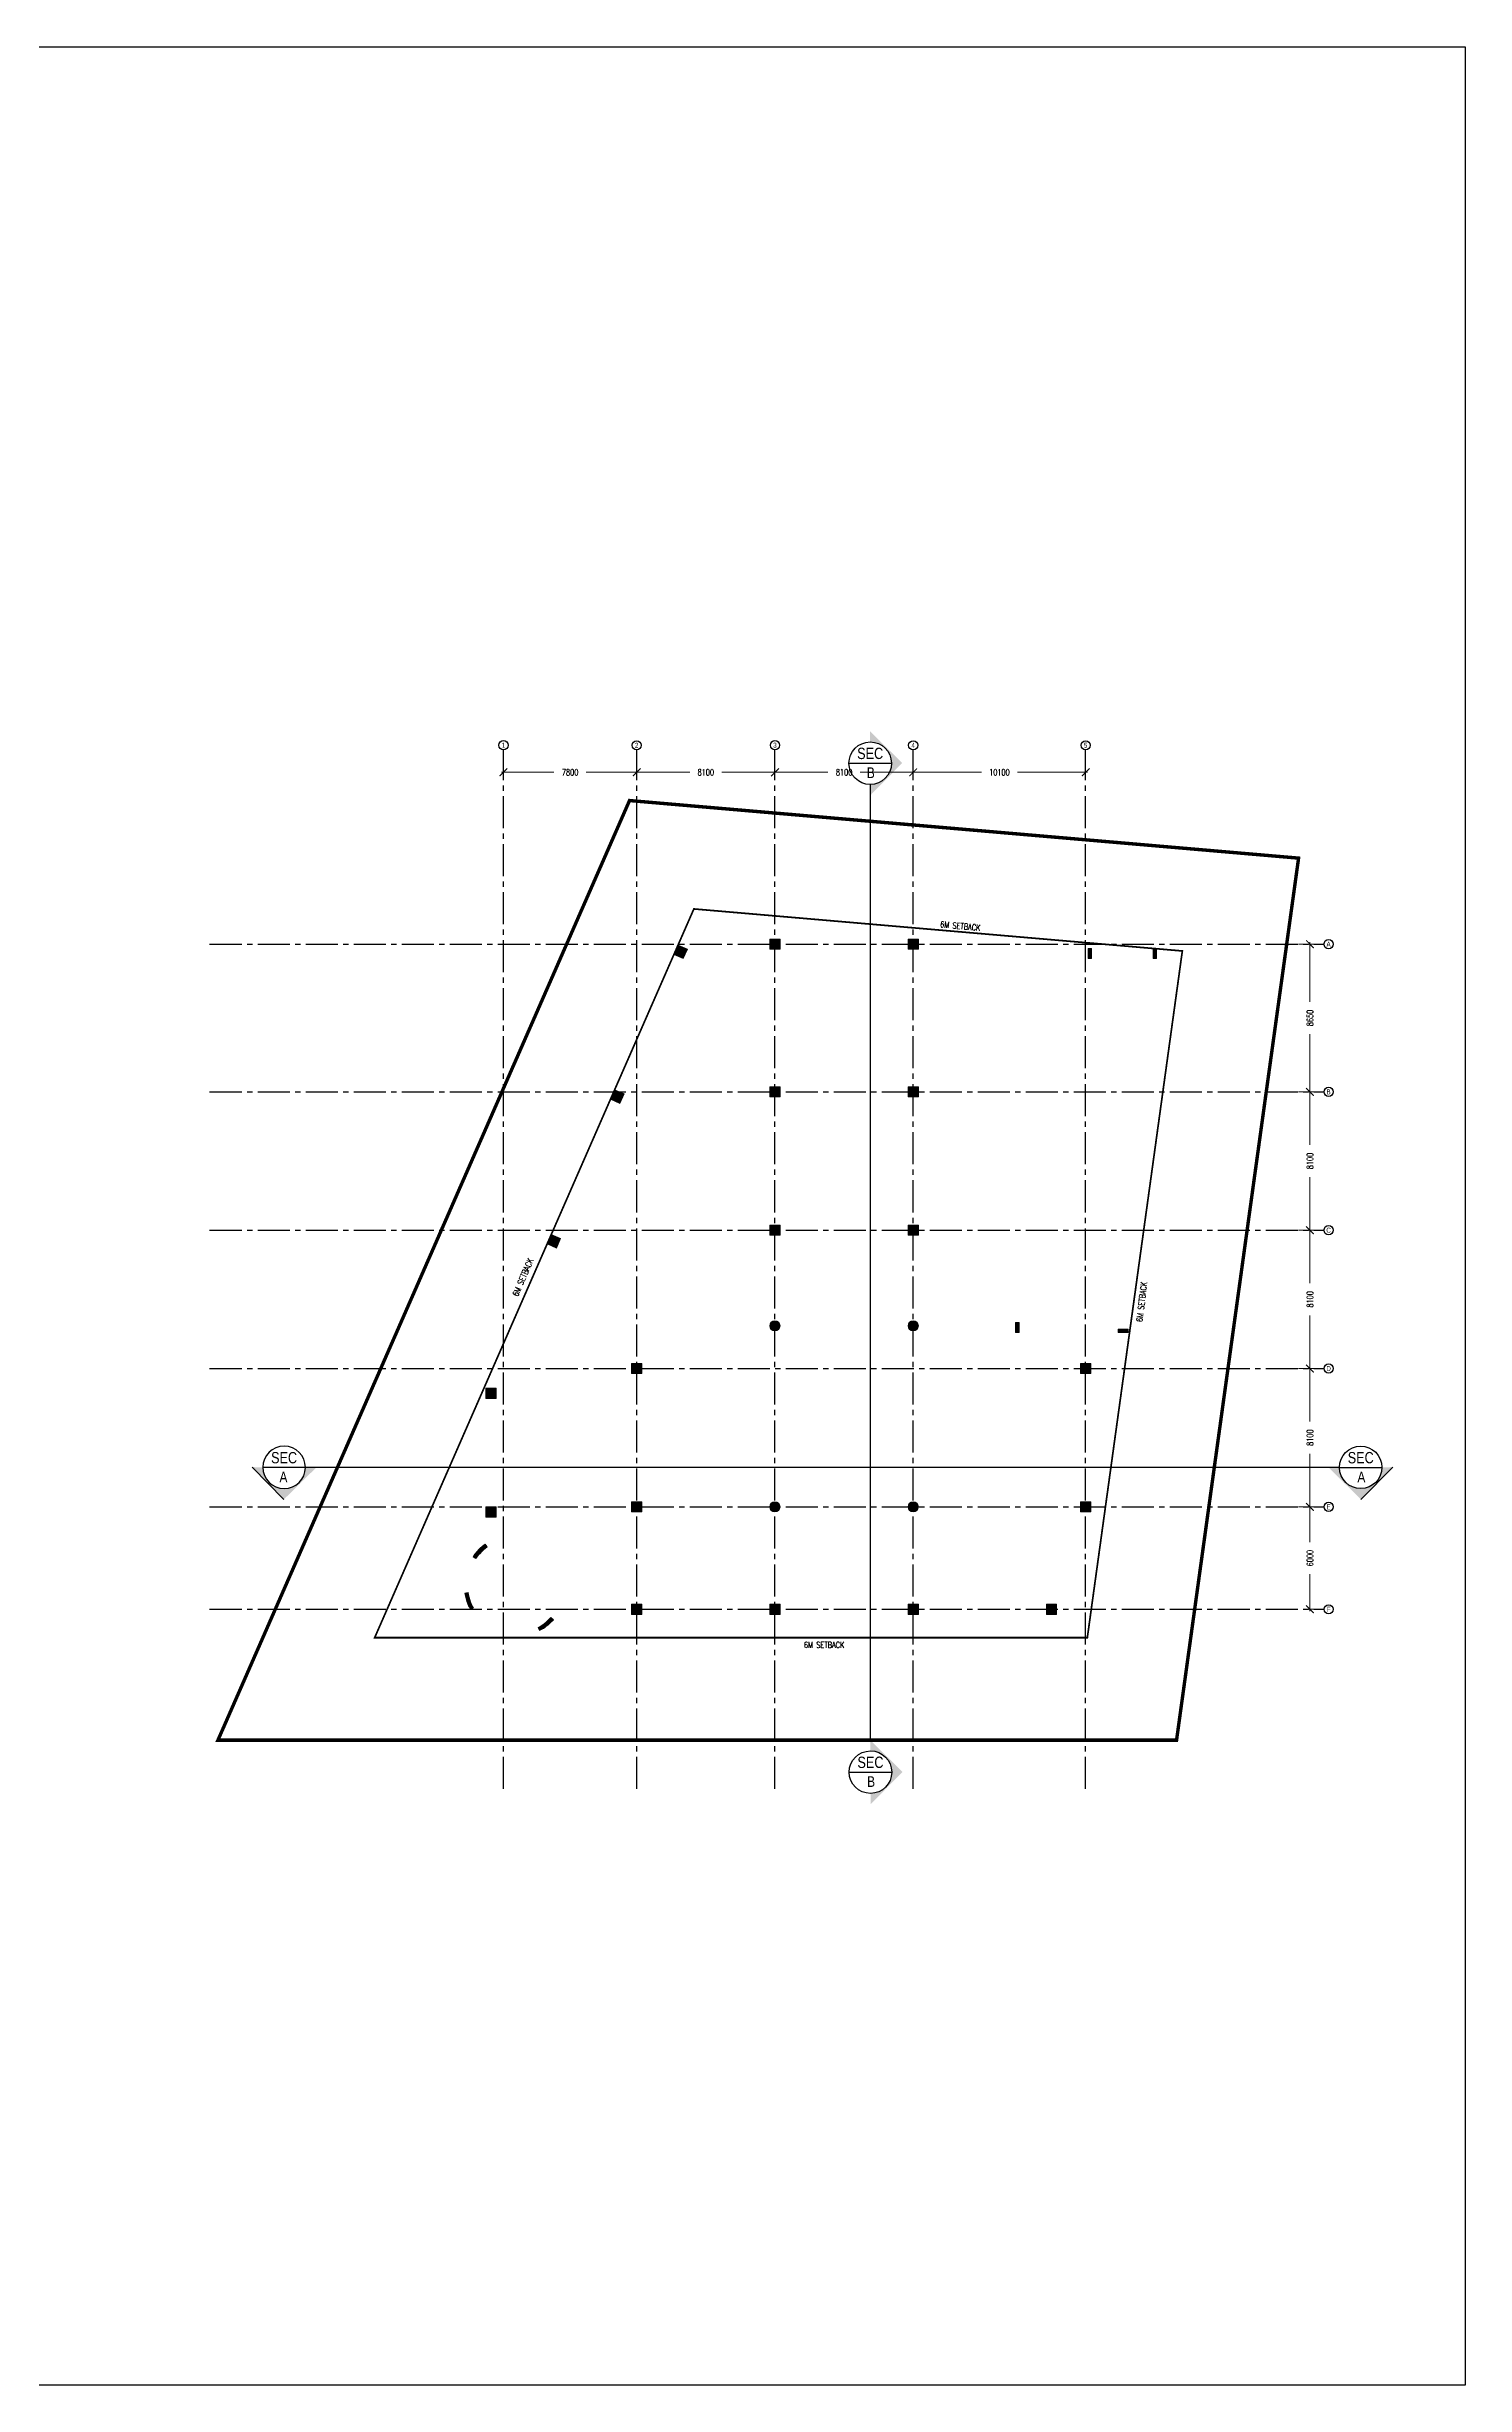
# Model space of a CAD drawing. Extents: x -3644356 to -3532817, y -18707075 to -18638610.
# Drawn here: x -3574365 to -3532817, y -18707075 to -18638610 of the extents above; entities that cross this region are included whole.
import ezdxf
from ezdxf.enums import TextEntityAlignment as Align

# ---------------------------------------------------------------- set-up
doc = ezdxf.new("R2010")
doc.units = 0
doc.header["$LTSCALE"] = 0.5
doc.header["$PDMODE"] = 3
for name, pattern in [('CENTER', [50.79999999999998, 31.75, -6.349999999999998, 6.349999999999998, -6.349999999999998]), ('CENTER2', [1.125, 0.75, -0.125, 0.125, -0.125]), ('DASHED', [19.049999999999997, 12.7, -6.349999999999998])]:
    doc.linetypes.add(name, pattern=pattern)
for name, color, linetype, lineweight in [('A- LIGHT LINE', 8, 'Continuous', 9), ('A-BOUNDARY LINES', 4, 'Continuous', 25), ('A-COL HATCH', 252, 'Continuous', 9), ('A-DETL-GENF', 92, 'Continuous', 9), ('S-COL HATCH', 251, 'Continuous', 9), ('S-COLS', 7, 'Continuous', 9)]:
    doc.layers.add(name, color=color, linetype=linetype, lineweight=lineweight)
for name, color, linetype in [('A-BEAM AND SLAB', 7, 'Continuous'), ('A-BRICK HATCH', 252, 'Continuous'), ('A-DIMS', 1, 'Continuous'), ('A-GRIDTXT', 1, 'Continuous'), ('A-PODIUM LYT ARCH', 85, 'Continuous'), ('A-REFR-SECT', 3, 'Continuous'), ('A-SETBACK', 2, 'DASHED'), ('A-SITE BOUNDARY', 7, 'CENTER'), ('A-TXTROOM', 3, 'Continuous'), ('S-GRID', 252, 'CENTER2')]:
    doc.layers.add(name, color=color, linetype=linetype)
doc.styles.add('ARIAL', font='arial.ttf', dxfattribs={"width": 0.8})
doc.styles.add('ARIAL-GRID', font='arial.ttf', dxfattribs={"width": 0.7, "height": 15})
doc.styles.add('ROMANS', font='romans.shx', dxfattribs={"width": 0.75})
doc.dimstyles.new('DIMB-200', dxfattribs={"dimscale": 150, "dimtxt": 2.5, "dimasz": 3, "dimexe": 1.5, "dimexo": 0, "dimgap": 3, "dimtad": 0, "dimtoh": 1, "dimdec": 0, "dimzin": 0, "dimdsep": 46, "dimtxsty": 'ROMANS', "dimblk": 'ARCHTICK', "dimcen": 3, "dimdle": 0.75, "dimclrd": 8, "dimclre": 8, "dimclrt": 4, "dimazin": 0, "dimtfac": 1, "dimtdec": 0, "dimtix": 1, "dimtofl": 0, "dimtmove": 2, "dimatfit": 3, "dimldrblk": 'DOT', "dimfxl": 0, "dimtolj": 1, "dimtzin": 0, "dimarcsym": 0})

# ---------------------------------------------------------------- blocks, each defined once
blk = doc.blocks.new('Family - ___-240295-0_ ground floor')
at = {"layer": 'A-SETBACK', "lineweight": -2, "ltscale": 250, "const_width": 100}
blk.add_lwpolyline([(76479.83439626312, 233662.6982867941), (47865.55767177325, 236124.157571312), (29165.90349804331, 193452.3024638332), (70914.59060184611, 193452.3024638332)], close=True, dxfattribs=at)
at = {"layer": 'A-SITE BOUNDARY', "ltscale": 200, "const_width": 200}
blk.add_lwpolyline([(83289.44024756085, 239099.080375459), (44095.86574142799, 242470.5927428864), (19985.75853242818, 187452.3024638332), (76141.3656168161, 187452.3024638332)], close=True, dxfattribs=at)
at = {"layer": 'A-TXTROOM', "char_height": 355.976220740406, "attachment_point": 3, "style": 'ROMANS'}
for insert, rotation in [((64668.46888563689, 235190.0951033719, 9.362330024718122e-07), 354.7224253840558), ((38155.57649545837, 215716.9526285976, 1.404349503707718e-06), 66.81164279724045), ((74062.22664089175, 214308.9131687619, 2.106524255561577e-06), 83.30108520268826)]:
    blk.add_mtext('6M SETBACK', dxfattribs=dict(at, insert=insert, rotation=rotation))
at = {"layer": 'A-TXTROOM', "insert": (56680.73440331547, 193209.4089342654, 2.106524255561577e-06), "char_height": 355.976220740406, "attachment_point": 3, "style": 'ROMANS'}
blk.add_mtext('6M SETBACK', dxfattribs=at)
blk = doc.blocks.new('GRNO')
at = {"layer": 'A-GRIDTXT', "color": 8}
blk.add_circle((0, 0), 450, dxfattribs=at)
at = {"layer": 'A-GRIDTXT', "style": 'ARIAL-GRID', "width": 0.7}
blk.add_attdef('01', text='', height=350, dxfattribs=at).set_placement((0, 0), align=Align.MIDDLE_CENTER)
blk = doc.blocks.new('_ArchTick')
at = {"color": 0, "linetype": 'ByBlock', "const_width": 0.15}
blk.add_lwpolyline([(-0.5, -0.5), (0.5, 0.5)], dxfattribs=at)
blk = doc.blocks.new('*D6')
at = {"layer": 'A-BOUNDARY LINES', "color": 8, "lineweight": -2, "transparency": 16777216}
for p, q in [((-3731116.030292873, -18616910.20355891), (-3731116.030292873, -18618445.0075987)), ((-3721016.022534142, -18616910.20355891), (-3721016.022534142, -18618445.0075987)), ((-3731228.530292873, -18618220.0075987), (-3727125.401413508, -18618220.0075987)), ((-3720903.522534142, -18618220.0075987), (-3725006.651413508, -18618220.0075987))]:
    blk.add_line(p, q, dxfattribs=at)
at = {"layer": 'Defpoints', "color": 0, "transparency": 16777216}
for p in [(-3731116.030292873, -18616910.20355891), (-3721016.022534142, -18616910.20355891), (-3731116.030292873, -18618220.0075987)]:
    blk.add_point(p, dxfattribs=at)
at = {"layer": 'A-BOUNDARY LINES', "color": 8, "lineweight": -2, "transparency": 16777216, "xscale": 450, "yscale": 450, "zscale": 450, "rotation": 180}
blk.add_blockref('_ArchTick', (-3731116.030292873, -18618220.0075987), dxfattribs=at)
at = {"layer": 'A-BOUNDARY LINES', "color": 8, "lineweight": -2, "transparency": 16777216, "xscale": 450, "yscale": 450, "zscale": 450}
blk.add_blockref('_ArchTick', (-3721016.022534142, -18618220.0075987), dxfattribs=at)
at = {"layer": 'A-BOUNDARY LINES', "color": 4, "transparency": 16777216, "insert": (-3726066.026413508, -18618220.0075987), "char_height": 375, "attachment_point": 5, "style": 'ROMANS'}
blk.add_mtext('\\A1;10100', dxfattribs=at)
blk = doc.blocks.new('_Dot')
at = {"color": 0, "linetype": 'ByBlock', "lineweight": -2}
blk.add_line((-0.5, 0), (-1, 0), dxfattribs=at)
at = {"color": 0, "linetype": 'ByBlock', "const_width": 0.5}
blk.add_lwpolyline([(-0.25, 0, 1), (0.25, 0, 1)], format="xyb", close=True, dxfattribs=at)
blk = doc.blocks.new('*D7')
at = {"layer": 'A-BOUNDARY LINES', "color": 8, "lineweight": -2, "transparency": 16777216}
for p, q in [((-3739216.040292872, -18616910.20355891), (-3739216.040292872, -18618445.0075987)), ((-3731116.040292873, -18616910.20355891), (-3731116.040292873, -18618445.0075987)), ((-3739328.540292872, -18618220.0075987), (-3736111.576007158, -18618220.0075987)), ((-3731003.540292873, -18618220.0075987), (-3734220.504578587, -18618220.0075987))]:
    blk.add_line(p, q, dxfattribs=at)
at = {"layer": 'Defpoints', "color": 0, "transparency": 16777216}
for p in [(-3739216.040292872, -18616910.20355891), (-3731116.040292873, -18616910.20355891), (-3739216.040292872, -18618220.0075987)]:
    blk.add_point(p, dxfattribs=at)
at = {"layer": 'A-BOUNDARY LINES', "color": 8, "lineweight": -2, "transparency": 16777216, "xscale": 450, "yscale": 450, "zscale": 450, "rotation": 180}
blk.add_blockref('_ArchTick', (-3739216.040292872, -18618220.0075987), dxfattribs=at)
at = {"layer": 'A-BOUNDARY LINES', "color": 8, "lineweight": -2, "transparency": 16777216, "xscale": 450, "yscale": 450, "zscale": 450}
blk.add_blockref('_ArchTick', (-3731116.040292873, -18618220.0075987), dxfattribs=at)
at = {"layer": 'A-BOUNDARY LINES', "color": 4, "transparency": 16777216, "insert": (-3735166.040292873, -18618220.0075987), "char_height": 375, "attachment_point": 5, "style": 'ROMANS'}
blk.add_mtext('\\A1;8100', dxfattribs=at)
blk = doc.blocks.new('*D8')
at = {"layer": 'A-BOUNDARY LINES', "color": 8, "lineweight": -2, "transparency": 16777216}
for p, q in [((-3739216.040292872, -18616910.20355891), (-3739216.040292872, -18618445.0075987)), ((-3747428.540292873, -18618220.0075987), (-3744211.576007158, -18618220.0075987)), ((-3747316.040292873, -18617640.1055788), (-3747316.040292873, -18618445.0075987)), ((-3739103.540292872, -18618220.0075987), (-3742320.504578587, -18618220.0075987))]:
    blk.add_line(p, q, dxfattribs=at)
at = {"layer": 'Defpoints', "color": 0, "transparency": 16777216}
for p in [(-3739216.040292872, -18616910.20355891), (-3747316.040292873, -18617640.1055788), (-3747316.040292873, -18618220.0075987)]:
    blk.add_point(p, dxfattribs=at)
at = {"layer": 'A-BOUNDARY LINES', "color": 8, "lineweight": -2, "transparency": 16777216, "xscale": 450, "yscale": 450, "zscale": 450, "rotation": 180}
blk.add_blockref('_ArchTick', (-3747316.040292873, -18618220.0075987), dxfattribs=at)
at = {"layer": 'A-BOUNDARY LINES', "color": 8, "lineweight": -2, "transparency": 16777216, "xscale": 450, "yscale": 450, "zscale": 450}
blk.add_blockref('_ArchTick', (-3739216.040292872, -18618220.0075987), dxfattribs=at)
at = {"layer": 'A-BOUNDARY LINES', "color": 4, "transparency": 16777216, "insert": (-3743266.040292873, -18618220.0075987), "char_height": 375, "attachment_point": 5, "style": 'ROMANS'}
blk.add_mtext('\\A1;8100', dxfattribs=at)
blk = doc.blocks.new('*D9')
at = {"layer": 'A-BOUNDARY LINES', "color": 8, "lineweight": -2, "transparency": 16777216}
for p, q in [((-3755228.759356782, -18618220.0075987), (-3752161.685539114, -18618220.0075987)), ((-3755116.259356782, -18617635.19362358), (-3755116.259356782, -18618445.0075987)), ((-3747203.540292873, -18618220.0075987), (-3750270.614110542, -18618220.0075987)), ((-3747316.040292873, -18617227.90078911), (-3747316.040292873, -18618445.0075987))]:
    blk.add_line(p, q, dxfattribs=at)
at = {"layer": 'Defpoints', "color": 0, "transparency": 16777216}
for p in [(-3755116.259356782, -18617635.19362358), (-3755116.259356782, -18618220.0075987), (-3747316.040292873, -18617227.90078911)]:
    blk.add_point(p, dxfattribs=at)
at = {"layer": 'A-BOUNDARY LINES', "color": 8, "lineweight": -2, "transparency": 16777216, "xscale": 450, "yscale": 450, "zscale": 450, "rotation": 180}
blk.add_blockref('_ArchTick', (-3755116.259356782, -18618220.0075987), dxfattribs=at)
at = {"layer": 'A-BOUNDARY LINES', "color": 8, "lineweight": -2, "transparency": 16777216, "xscale": 450, "yscale": 450, "zscale": 450}
blk.add_blockref('_ArchTick', (-3747316.040292873, -18618220.0075987), dxfattribs=at)
at = {"layer": 'A-BOUNDARY LINES', "color": 4, "transparency": 16777216, "insert": (-3751216.149824828, -18618220.0075987), "char_height": 375, "attachment_point": 5, "style": 'ROMANS'}
blk.add_mtext('\\A1;7800', dxfattribs=at)
blk = doc.blocks.new('*D10')
at = {"layer": 'A-BOUNDARY LINES', "color": 8, "lineweight": -2, "transparency": 16777216}
for p, q in [((-3708554.204541663, -18628284.03695549), (-3707649.663413975, -18628284.03695549)), ((-3707874.663413975, -18628171.53695549), (-3707874.663413975, -18631663.5012412)), ((-3707874.663413975, -18637046.53695549), (-3707874.663413975, -18633554.57266977)), ((-3707051.525969591, -18636934.03695549), (-3708099.663413975, -18636934.03695549))]:
    blk.add_line(p, q, dxfattribs=at)
at = {"layer": 'Defpoints', "color": 0, "transparency": 16777216}
for p in [(-3708554.204541663, -18628284.03695549), (-3707874.663413975, -18636934.03695549), (-3707051.525969591, -18636934.03695549)]:
    blk.add_point(p, dxfattribs=at)
at = {"layer": 'A-BOUNDARY LINES', "color": 8, "lineweight": -2, "transparency": 16777216, "xscale": 450, "yscale": 450, "zscale": 450}
for p, rotation in [((-3707874.663413975, -18628284.03695549), 90), ((-3707874.663413975, -18636934.03695549), 270)]:
    blk.add_blockref('_ArchTick', p, dxfattribs=dict(at, rotation=rotation))
at = {"layer": 'A-BOUNDARY LINES', "color": 4, "transparency": 16777216, "insert": (-3707874.663413972, -18632609.03695549), "char_height": 375, "attachment_point": 5, "rotation": 90, "style": 'ROMANS'}
blk.add_mtext('\\A1;8650', dxfattribs=at)
blk = doc.blocks.new('*D11')
at = {"layer": 'A-BOUNDARY LINES', "color": 8, "lineweight": -2, "transparency": 16777216}
for p, q in [((-3708554.204541663, -18636934.03695549), (-3707649.663413976, -18636934.03695549)), ((-3707874.663413976, -18636821.53695549), (-3707874.663413976, -18640038.5012412)), ((-3707874.663413976, -18645146.53695549), (-3707874.663413976, -18641929.57266977)), ((-3707051.525969591, -18645034.03695549), (-3708099.663413976, -18645034.03695549))]:
    blk.add_line(p, q, dxfattribs=at)
at = {"layer": 'Defpoints', "color": 0, "transparency": 16777216}
for p in [(-3708554.204541663, -18636934.03695549), (-3707874.663413976, -18645034.03695549), (-3707051.525969591, -18645034.03695549)]:
    blk.add_point(p, dxfattribs=at)
at = {"layer": 'A-BOUNDARY LINES', "color": 8, "lineweight": -2, "transparency": 16777216, "xscale": 450, "yscale": 450, "zscale": 450}
for p, rotation in [((-3707874.663413976, -18636934.03695549), 90), ((-3707874.663413976, -18645034.03695549), 270)]:
    blk.add_blockref('_ArchTick', p, dxfattribs=dict(at, rotation=rotation))
at = {"layer": 'A-BOUNDARY LINES', "color": 4, "transparency": 16777216, "insert": (-3707874.663413973, -18640984.03695549), "char_height": 375, "attachment_point": 5, "rotation": 90, "style": 'ROMANS'}
blk.add_mtext('\\A1;8100', dxfattribs=at)
blk = doc.blocks.new('*D12')
at = {"layer": 'A-BOUNDARY LINES', "color": 8, "lineweight": -2, "transparency": 16777216}
for p, q in [((-3708554.204541663, -18645034.03695549), (-3707649.663413976, -18645034.03695549)), ((-3707874.663413976, -18644921.53695549), (-3707874.663413976, -18648138.5012412)), ((-3707874.663413976, -18653246.53695549), (-3707874.663413976, -18650029.57266977)), ((-3707051.525969591, -18653134.03695549), (-3708099.663413976, -18653134.03695549))]:
    blk.add_line(p, q, dxfattribs=at)
at = {"layer": 'Defpoints', "color": 0, "transparency": 16777216}
for p in [(-3708554.204541663, -18645034.03695549), (-3707874.663413976, -18653134.03695549), (-3707051.525969591, -18653134.03695549)]:
    blk.add_point(p, dxfattribs=at)
at = {"layer": 'A-BOUNDARY LINES', "color": 8, "lineweight": -2, "transparency": 16777216, "xscale": 450, "yscale": 450, "zscale": 450}
for p, rotation in [((-3707874.663413976, -18645034.03695549), 90), ((-3707874.663413976, -18653134.03695549), 270)]:
    blk.add_blockref('_ArchTick', p, dxfattribs=dict(at, rotation=rotation))
at = {"layer": 'A-BOUNDARY LINES', "color": 4, "transparency": 16777216, "insert": (-3707874.663413973, -18649084.03695549), "char_height": 375, "attachment_point": 5, "rotation": 90, "style": 'ROMANS'}
blk.add_mtext('\\A1;8100', dxfattribs=at)
blk = doc.blocks.new('*D13')
at = {"layer": 'A-BOUNDARY LINES', "color": 8, "lineweight": -2, "transparency": 16777216}
for p, q in [((-3708554.204541663, -18653134.03695549), (-3707649.663413976, -18653134.03695549)), ((-3707874.663413976, -18653021.53695549), (-3707874.663413976, -18656238.5012412)), ((-3707874.663413976, -18661346.53695549), (-3707874.663413976, -18658129.57266977)), ((-3707051.525969591, -18661234.03695549), (-3708099.663413976, -18661234.03695549))]:
    blk.add_line(p, q, dxfattribs=at)
at = {"layer": 'Defpoints', "color": 0, "transparency": 16777216}
for p in [(-3708554.204541663, -18653134.03695549), (-3707874.663413976, -18661234.03695549), (-3707051.525969591, -18661234.03695549)]:
    blk.add_point(p, dxfattribs=at)
at = {"layer": 'A-BOUNDARY LINES', "color": 8, "lineweight": -2, "transparency": 16777216, "xscale": 450, "yscale": 450, "zscale": 450}
for p, rotation in [((-3707874.663413976, -18653134.03695549), 90), ((-3707874.663413976, -18661234.03695549), 270)]:
    blk.add_blockref('_ArchTick', p, dxfattribs=dict(at, rotation=rotation))
at = {"layer": 'A-BOUNDARY LINES', "color": 4, "transparency": 16777216, "insert": (-3707874.663413973, -18657184.03695549), "char_height": 375, "attachment_point": 5, "rotation": 90, "style": 'ROMANS'}
blk.add_mtext('\\A1;8100', dxfattribs=at)
blk = doc.blocks.new('*D14')
at = {"layer": 'A-BOUNDARY LINES', "color": 8, "lineweight": -2, "transparency": 16777216}
for p, q in [((-3708554.204541663, -18661233.95695549), (-3707649.663413976, -18661233.95695549)), ((-3707874.663413976, -18661121.45695549), (-3707874.663413976, -18663295.15610717)), ((-3707874.663413976, -18667346.53383027), (-3707874.663413976, -18665172.83467859)), ((-3707051.525969591, -18667234.03383027), (-3708099.663413976, -18667234.03383027))]:
    blk.add_line(p, q, dxfattribs=at)
at = {"layer": 'Defpoints', "color": 0, "transparency": 16777216}
for p in [(-3708554.204541663, -18661233.95695549), (-3707874.663413976, -18667234.03383027), (-3707051.525969591, -18667234.03383027)]:
    blk.add_point(p, dxfattribs=at)
at = {"layer": 'A-BOUNDARY LINES', "color": 8, "lineweight": -2, "transparency": 16777216, "xscale": 450, "yscale": 450, "zscale": 450}
for p, rotation in [((-3707874.663413976, -18661233.95695549), 90), ((-3707874.663413976, -18667234.03383027), 270)]:
    blk.add_blockref('_ArchTick', p, dxfattribs=dict(at, rotation=rotation))
at = {"layer": 'A-BOUNDARY LINES', "color": 4, "transparency": 16777216, "insert": (-3707874.663413973, -18664233.99539288), "char_height": 375, "attachment_point": 5, "rotation": 90, "style": 'ROMANS'}
blk.add_mtext('\\A1;6000', dxfattribs=at)
blk = doc.blocks.new('A-SEC-REF-1')
at = {"layer": 'A-REFR-SECT', "ltscale": 800}
blk.add_line((-600, -1.45519e-11), (600, 1.45519e-11), dxfattribs=at)
at = {"layer": 'A-REFR-SECT', "color": 4, "linetype": 'Continuous', "style": 'ARIAL', "width": 0.8}
for tag, height, p in [('SECTION-LETTER', 320, (-1.101250896608688, 275.5084139248538)), ('DRAWING-REF', 300, (15.40130500533268, -269.8649424174326))]:
    blk.add_attdef(tag, text='', height=height, dxfattribs=at).set_placement(p, align=Align.MIDDLE)
blk = doc.blocks.new('2ND & 3RD FLOOR COLUMN')
at = {"layer": 'A-COL HATCH'}
for points in [[(-3744586.1706176, -18629134.44985669), (-3745135.719650294, -18628893.6265591), (-3744894.896352697, -18628344.07752641), (-3744345.347320004, -18628584.900824)], [(-3738916.040292873, -18628584.03695549), (-3739516.040292873, -18628584.03695549), (-3739516.040292873, -18627984.03695549), (-3738916.040292873, -18627984.03695549)], [(-3730816.040292873, -18628584.03695549), (-3731416.040292872, -18628584.03695549), (-3731416.040292872, -18627984.03695549), (-3730816.040292873, -18627984.03695549)], [(-3720866.040292871, -18629134.03693446), (-3720866.040292871, -18628534.03693446), (-3720666.040292871, -18628534.03693446), (-3720666.040292871, -18629134.03693446)], [(-3717066.040292871, -18629134.03693446), (-3717066.040292871, -18628534.03693446), (-3716866.040292871, -18628534.03693446), (-3716866.040292871, -18629134.03693446)], [(-3748298.863122202, -18637606.66411073), (-3748848.412154896, -18637365.84081313), (-3748607.5888573, -18636816.29178044), (-3748058.039824607, -18637057.11507804)], [(-3738916.040292871, -18637234.03695549), (-3739516.040292871, -18637234.03695549), (-3739516.040292871, -18636634.03695549), (-3738916.040292871, -18636634.03695549)], [(-3730816.040292871, -18637234.03695549), (-3731416.040292871, -18637234.03695549), (-3731416.040292871, -18636634.03695549), (-3730816.040292871, -18636634.03695549)], [(-3752011.555626903, -18646078.87836472), (-3752561.104659597, -18645838.05506713), (-3752320.281362, -18645288.50603443), (-3751770.732329308, -18645529.32933203)], [(-3738916.040292871, -18645334.03695549), (-3739516.040292871, -18645334.03695549), (-3739516.040292871, -18644734.03695549), (-3738916.040292871, -18644734.03695549)], [(-3730816.040292871, -18645334.03695549), (-3731416.040292871, -18645334.03695549), (-3731416.040292871, -18644734.03695549), (-3730816.040292871, -18644734.03695549)], [(-3725116.040292871, -18650434.03695549), (-3724916.040295601, -18650434.03695185), (-3724916.040295601, -18651034.03695185), (-3725116.040292871, -18651034.03695549)], [(-3719116.040292871, -18651034.03695549), (-3719116.040296512, -18650834.03695822), (-3718516.040296512, -18650834.03695822), (-3718516.040292871, -18651034.03695549)], [(-3747016.040292873, -18653434.03695549), (-3747616.040292873, -18653434.03695549), (-3747616.040292873, -18652834.03695549), (-3747016.040292873, -18652834.03695549)], [(-3720716.042534142, -18653434.03695549), (-3721316.042534142, -18653434.03695549), (-3721316.042534142, -18652834.03695549), (-3720716.042534142, -18652834.03695549)], [(-3755551.259356782, -18654883.83363862), (-3756151.259356782, -18654883.83363862), (-3756151.259356782, -18654283.83363862), (-3755551.259356782, -18654283.83363862)], [(-3755551.259356783, -18661834.03695549), (-3756151.259356783, -18661834.03695549), (-3756151.259356783, -18661234.03695549), (-3755551.259356783, -18661234.03695549)], [(-3747016.040292873, -18661534.03695549), (-3747616.040292873, -18661534.03695549), (-3747616.040292873, -18660934.03695549), (-3747016.040292873, -18660934.03695549)], [(-3720716.042534142, -18661534.03695273), (-3721316.042534142, -18661534.03695273), (-3721316.042534142, -18660934.03695273), (-3720716.042534142, -18660934.03695273)], [(-3747016.040292873, -18667534.03383027), (-3747616.040292873, -18667534.03383027), (-3747616.040292873, -18666934.03383027), (-3747016.040292873, -18666934.03383027)], [(-3738916.040292873, -18667534.03383027), (-3739516.040292872, -18667534.03383027), (-3739516.040292872, -18666934.03383027), (-3738916.040292873, -18666934.03383027)], [(-3730816.040292873, -18667534.03383027), (-3731416.040292872, -18667534.03383027), (-3731416.040292872, -18666934.03383027), (-3730816.040292873, -18666934.03383027)], [(-3722716.040292873, -18667534.03383027), (-3723316.040292872, -18667534.03383027), (-3723316.040292872, -18666934.03383027), (-3722716.040292873, -18666934.03383027)]]:
    blk.add_hatch(color=256, dxfattribs=at).paths.add_polyline_path(points)
h = blk.add_hatch(color=256, dxfattribs=at)
edge = h.paths.add_edge_path()
edge.add_arc((-3739216.040292873, -18650634.04042057), 300, 0, 360)
h = blk.add_hatch(color=256, dxfattribs=at)
edge = h.paths.add_edge_path()
edge.add_arc((-3731116.040292874, -18650634.04042057), 300, 0, 360)
h = blk.add_hatch(color=256, dxfattribs=at)
edge = h.paths.add_edge_path()
edge.add_arc((-3739216.040292873, -18661234.03695549), 300, 0, 360)
h = blk.add_hatch(color=256, dxfattribs=at)
h.dxf.hatch_style = 1
edge = h.paths.add_edge_path()
edge.add_line((-3756073.746119961, -18663577.85725259), (-3756192.405617796, -18663416.86060166))
edge.add_arc((-3754849.53822425, -18665305.72464708), 2317.56342280557, 125.4105109805555, 134.0230195474248)
edge.add_arc((-3754412.513191329, -18665831.81048122), 3000.000000001246, 133.0421741542078, 145.9213691653381)
edge.add_line((-3756897.321314023, -18664150.82012033), (-3756731.667439177, -18664262.88614438))
edge.add_arc((-3754412.513191334, -18665831.81048121), 2799.999999996172, 138.0024247144148, 145.9213691653346, ccw=False)
edge.add_arc((-3754498.435984909, -18665737.04050968), 2672.76530195165, 126.11397134803539, 138.2798112153576, ccw=False)
h = blk.add_hatch(color=256, dxfattribs=at)
h.dxf.hatch_style = 1
edge = h.paths.add_edge_path()
edge.add_line((-3757182.631824386, -18666252.57064465), (-3757380.385709691, -18666282.46042355))
edge.add_arc((-3755083.256553264, -18665975.38086151), 2317.56342280557, 187.6141418136263, 196.2266503804956)
edge.add_arc((-3754414.077346958, -18665834.11383025), 3000.000000001246, 195.2458049872786, 208.124999998409)
edge.add_line((-3757059.841140043, -18667248.30404065), (-3756883.456887171, -18667154.02469329))
edge.add_arc((-3754414.077346962, -18665834.11383025), 2799.999999996172, 200.2060555474856, 208.1249999984055, ccw=False)
edge.add_arc((-3754537.980288014, -18665865.92790195), 2672.76530195165, 188.3176021811063, 200.4834420484284, ccw=False)
h = blk.add_hatch(color=256, dxfattribs=at)
h.dxf.hatch_style = 1
edge = h.paths.add_edge_path()
edge.add_line((-3753096.205631, -18668304.58356771), (-3753001.132758525, -18668480.5413665))
edge.add_arc((-3754067.754959676, -18666423.01438035), 2317.563422805589, 297.4022280858882, 306.0147366527574)
edge.add_arc((-3754679.185861808, -18665521.60678085), 3406.38300473337, 305.4183498687129, 316.7641705424293)
edge.add_line((-3752197.498194813, -18667854.9887681), (-3752345.92633824, -18667720.93705361))
edge.add_arc((-3755382.30473806, -18664779.4786208), 4227.501803528442, 310.6627863900914, 315.909703066372, ccw=False)
edge.add_arc((-3754355.343917257, -18665946.99048674), 2672.765301952509, 298.10568845333046, 310.2715283206518, ccw=False)
at = {"layer": 'S-COL HATCH'}
for points in [[(-3738916.040292873, -18628584.03695549), (-3739516.040292873, -18628584.03695549), (-3739516.040292873, -18627984.03695549), (-3738916.040292873, -18627984.03695549)], [(-3730816.040292873, -18628584.03695549), (-3731416.040292872, -18628584.03695549), (-3731416.040292872, -18627984.03695549), (-3730816.040292873, -18627984.03695549)], [(-3720866.040292871, -18629134.03693446), (-3720866.040292871, -18628534.03693446), (-3720666.040292871, -18628534.03693446), (-3720666.040292871, -18629134.03693446)], [(-3747016.040292873, -18653434.03695549), (-3747616.040292873, -18653434.03695549), (-3747616.040292873, -18652834.03695549), (-3747016.040292873, -18652834.03695549)], [(-3720716.042534142, -18653434.03695549), (-3721316.042534142, -18653434.03695549), (-3721316.042534142, -18652834.03695549), (-3720716.042534142, -18652834.03695549)], [(-3755551.259356782, -18654883.83363862), (-3756151.259356782, -18654883.83363862), (-3756151.259356782, -18654283.83363862), (-3755551.259356782, -18654283.83363862)], [(-3755551.259356783, -18661834.03695549), (-3756151.259356783, -18661834.03695549), (-3756151.259356783, -18661234.03695549), (-3755551.259356783, -18661234.03695549)], [(-3747016.040292873, -18661534.03695549), (-3747616.040292873, -18661534.03695549), (-3747616.040292873, -18660934.03695549), (-3747016.040292873, -18660934.03695549)], [(-3720716.042534142, -18661534.03695273), (-3721316.042534142, -18661534.03695273), (-3721316.042534142, -18660934.03695273), (-3720716.042534142, -18660934.03695273)], [(-3747016.040292873, -18667534.03383027), (-3747616.040292873, -18667534.03383027), (-3747616.040292873, -18666934.03383027), (-3747016.040292873, -18666934.03383027)], [(-3738916.040292873, -18667534.03383027), (-3739516.040292872, -18667534.03383027), (-3739516.040292872, -18666934.03383027), (-3738916.040292873, -18666934.03383027)], [(-3730816.040292873, -18667534.03383027), (-3731416.040292872, -18667534.03383027), (-3731416.040292872, -18666934.03383027), (-3730816.040292873, -18666934.03383027)], [(-3722716.040292873, -18667534.03383027), (-3723316.040292872, -18667534.03383027), (-3723316.040292872, -18666934.03383027), (-3722716.040292873, -18666934.03383027)]]:
    blk.add_hatch(color=256, dxfattribs=at).paths.add_polyline_path(points)
h = blk.add_hatch(color=256, dxfattribs=at)
edge = h.paths.add_edge_path()
edge.add_arc((-3739216.040292873, -18650634.04042057), 300, 0, 360)
h = blk.add_hatch(color=256, dxfattribs=at)
edge = h.paths.add_edge_path()
edge.add_arc((-3731116.040292874, -18650634.04042057), 300, 0, 360)
h = blk.add_hatch(color=256, dxfattribs=at)
edge = h.paths.add_edge_path()
edge.add_arc((-3739216.040292873, -18661234.03695549), 300, 0, 360)
h = blk.add_hatch(color=256, dxfattribs=at)
edge = h.paths.add_edge_path()
edge.add_arc((-3731116.040292873, -18661234.03793205), 300, 0, 360)
at = {"layer": 'S-COLS'}
for points in [[(-3744586.1706176, -18629134.44985669), (-3745135.719650294, -18628893.6265591), (-3744894.896352697, -18628344.07752641), (-3744345.347320004, -18628584.900824)], [(-3738916.040292873, -18628584.03695549), (-3739516.040292873, -18628584.03695549), (-3739516.040292873, -18627984.03695549), (-3738916.040292873, -18627984.03695549)], [(-3738916.040292873, -18628584.03695549), (-3739516.040292873, -18628584.03695549), (-3739516.040292873, -18627984.03695549), (-3738916.040292873, -18627984.03695549)], [(-3730816.040292873, -18628584.03695549), (-3731416.040292872, -18628584.03695549), (-3731416.040292872, -18627984.03695549), (-3730816.040292873, -18627984.03695549)], [(-3730816.040292873, -18628584.03695549), (-3731416.040292872, -18628584.03695549), (-3731416.040292872, -18627984.03695549), (-3730816.040292873, -18627984.03695549)], [(-3720866.040292871, -18629134.03693446), (-3720866.040292871, -18628534.03693446), (-3720666.040292871, -18628534.03693446), (-3720666.040292871, -18629134.03693446)], [(-3720866.040292871, -18629134.03693446), (-3720866.040292871, -18628534.03693446), (-3720666.040292871, -18628534.03693446), (-3720666.040292871, -18629134.03693446)], [(-3717066.040292871, -18629134.03693446), (-3717066.040292871, -18628534.03693446), (-3716866.040292871, -18628534.03693446), (-3716866.040292871, -18629134.03693446)], [(-3748298.863122202, -18637606.66411073), (-3748848.412154896, -18637365.84081313), (-3748607.5888573, -18636816.29178044), (-3748058.039824607, -18637057.11507804)], [(-3748298.863122202, -18637606.66411073), (-3748848.412154896, -18637365.84081313), (-3748607.5888573, -18636816.29178044), (-3748058.039824607, -18637057.11507804)], [(-3738916.040292871, -18637234.03695549), (-3739516.040292871, -18637234.03695549), (-3739516.040292871, -18636634.03695549), (-3738916.040292871, -18636634.03695549)], [(-3730816.040292871, -18637234.03695549), (-3731416.040292871, -18637234.03695549), (-3731416.040292871, -18636634.03695549), (-3730816.040292871, -18636634.03695549)], [(-3752011.555626903, -18646078.87836472), (-3752561.104659597, -18645838.05506713), (-3752320.281362, -18645288.50603443), (-3751770.732329308, -18645529.32933203)], [(-3738916.040292871, -18645334.03695549), (-3739516.040292871, -18645334.03695549), (-3739516.040292871, -18644734.03695549), (-3738916.040292871, -18644734.03695549)], [(-3730816.040292871, -18645334.03695549), (-3731416.040292871, -18645334.03695549), (-3731416.040292871, -18644734.03695549), (-3730816.040292871, -18644734.03695549)], [(-3725116.040292871, -18650434.03695549), (-3724916.040295601, -18650434.03695185), (-3724916.040295601, -18651034.03695185), (-3725116.040292871, -18651034.03695549)], [(-3719116.040292871, -18651034.03695549), (-3719116.040296512, -18650834.03695822), (-3718516.040296512, -18650834.03695822), (-3718516.040292871, -18651034.03695549)], [(-3747016.040292873, -18653434.03695549), (-3747616.040292873, -18653434.03695549), (-3747616.040292873, -18652834.03695549), (-3747016.040292873, -18652834.03695549)], [(-3747016.040292873, -18653434.03695549), (-3747616.040292873, -18653434.03695549), (-3747616.040292873, -18652834.03695549), (-3747016.040292873, -18652834.03695549)], [(-3720716.042534142, -18653434.03695549), (-3721316.042534142, -18653434.03695549), (-3721316.042534142, -18652834.03695549), (-3720716.042534142, -18652834.03695549)], [(-3720716.042534142, -18653434.03695549), (-3721316.042534142, -18653434.03695549), (-3721316.042534142, -18652834.03695549), (-3720716.042534142, -18652834.03695549)], [(-3755551.259356782, -18654883.83363862), (-3756151.259356782, -18654883.83363862), (-3756151.259356782, -18654283.83363862), (-3755551.259356782, -18654283.83363862)], [(-3755551.259356782, -18654883.83363862), (-3756151.259356782, -18654883.83363862), (-3756151.259356782, -18654283.83363862), (-3755551.259356782, -18654283.83363862)], [(-3755551.259356783, -18661834.03695549), (-3756151.259356783, -18661834.03695549), (-3756151.259356783, -18661234.03695549), (-3755551.259356783, -18661234.03695549)], [(-3755551.259356783, -18661834.03695549), (-3756151.259356783, -18661834.03695549), (-3756151.259356783, -18661234.03695549), (-3755551.259356783, -18661234.03695549)], [(-3747016.040292873, -18661534.03695549), (-3747616.040292873, -18661534.03695549), (-3747616.040292873, -18660934.03695549), (-3747016.040292873, -18660934.03695549)], [(-3747016.040292873, -18661534.03695549), (-3747616.040292873, -18661534.03695549), (-3747616.040292873, -18660934.03695549), (-3747016.040292873, -18660934.03695549)], [(-3720716.042534142, -18661534.03695273), (-3721316.042534142, -18661534.03695273), (-3721316.042534142, -18660934.03695273), (-3720716.042534142, -18660934.03695273)], [(-3720716.042534142, -18661534.03695273), (-3721316.042534142, -18661534.03695273), (-3721316.042534142, -18660934.03695273), (-3720716.042534142, -18660934.03695273)], [(-3747016.040292873, -18667534.03383027), (-3747616.040292873, -18667534.03383027), (-3747616.040292873, -18666934.03383027), (-3747016.040292873, -18666934.03383027)], [(-3747016.040292873, -18667534.03383027), (-3747616.040292873, -18667534.03383027), (-3747616.040292873, -18666934.03383027), (-3747016.040292873, -18666934.03383027)], [(-3738916.040292873, -18667534.03383027), (-3739516.040292872, -18667534.03383027), (-3739516.040292872, -18666934.03383027), (-3738916.040292873, -18666934.03383027)], [(-3738916.040292873, -18667534.03383027), (-3739516.040292872, -18667534.03383027), (-3739516.040292872, -18666934.03383027), (-3738916.040292873, -18666934.03383027)], [(-3730816.040292873, -18667534.03383027), (-3731416.040292872, -18667534.03383027), (-3731416.040292872, -18666934.03383027), (-3730816.040292873, -18666934.03383027)], [(-3730816.040292873, -18667534.03383027), (-3731416.040292872, -18667534.03383027), (-3731416.040292872, -18666934.03383027), (-3730816.040292873, -18666934.03383027)], [(-3722716.040292873, -18667534.03383027), (-3723316.040292872, -18667534.03383027), (-3723316.040292872, -18666934.03383027), (-3722716.040292873, -18666934.03383027)], [(-3722716.040292873, -18667534.03383027), (-3723316.040292872, -18667534.03383027), (-3723316.040292872, -18666934.03383027), (-3722716.040292873, -18666934.03383027)]]:
    blk.add_lwpolyline(points, close=True, dxfattribs=at)
for points in [[(-3756073.746119961, -18663577.85725259), (-3756192.405617797, -18663416.86060166, 0.0375968575106166), (-3756460.122716882, -18663639.25598226, 0.05625532006794481), (-3756897.321314023, -18664150.82012033), (-3756731.667439177, -18664262.88614438, -0.03456667100979087), (-3756493.397988699, -18663958.33284322, -0.05313340731377143)], [(-3757182.631824386, -18666252.57064465), (-3757380.38570969, -18666282.46042355, 0.0375968575106166), (-3757308.497085586, -18666622.99555563, 0.05625532006794481), (-3757059.841140043, -18667248.30404065), (-3756883.456887171, -18667154.02469329, -0.03456667100979087), (-3757041.755611956, -18666801.22651017, -0.05313340731377143)], [(-3753096.205631, -18668304.58356771), (-3753001.132758525, -18668480.5413665, 0.0375968575106166), (-3752705.043161053, -18668297.61214323, 0.04954596401842575), (-3752197.498194813, -18667854.9887681), (-3752345.92633824, -18667720.93705361, -0.02289799358081214), (-3752627.639797943, -18667986.28272559, -0.05313340731377143)]]:
    blk.add_lwpolyline(points, format="xyb", close=True, dxfattribs=at)
for centre in [(-3739216.040292873, -18650634.04042057), (-3739216.040292873, -18650634.04042057), (-3731116.040292874, -18650634.04042057), (-3731116.040292874, -18650634.04042057), (-3739216.040292873, -18661234.03695549), (-3739216.040292873, -18661234.03695549), (-3731116.040292873, -18661234.03793205)]:
    blk.add_circle(centre, 300, dxfattribs=at)
at = {"layer": 'S-GRID', "ltscale": 5000}
for p, q in [((-3755116.259356783, -18677738.65598492), (-3755116.259356783, -18616905.28043369)), ((-3747316.040292873, -18677738.65598492), (-3747316.040292873, -18616910.12355891)), ((-3739216.040292872, -18677738.65598492), (-3739216.040292872, -18616910.12355891)), ((-3731116.040292873, -18677738.65598492), (-3731116.040292873, -18616910.12355891)), ((-3721016.042534142, -18677738.65598492), (-3721016.042534142, -18616910.12355616)), ((-3772330.763620811, -18628284.03695549), (-3707051.525969591, -18628284.03695549)), ((-3772330.763620811, -18636934.03695549), (-3707051.525969591, -18636934.03695549)), ((-3772330.763620811, -18645034.03695549), (-3707051.525969591, -18645034.03695549)), ((-3772330.763620811, -18653134.03695549), (-3707051.525969591, -18653134.03695549)), ((-3772330.763620811, -18661234.03695549), (-3707051.525969591, -18661234.03695549)), ((-3772330.763620811, -18667234.03695549), (-3707051.525969591, -18667234.03695549))]:
    blk.add_line(p, q, dxfattribs=at)
at = {"layer": 'A-PODIUM LYT ARCH'}
ref = blk.add_blockref('GRNO', (-3755116.259356783, -18616636.22213773), dxfattribs=dict(at, xscale=0.5979073243647235, yscale=0.5979073243647235, zscale=0.5979073243647235))
ref.add_attrib('01', '1', dxfattribs={"layer": 'A-GRIDTXT', "height": 298.9536621823617, "style": 'ARIAL-GRID', "width": 0.7}).set_placement((-3755116.259356783, -18616636.22213773), align=Align.MIDDLE_CENTER)
ref = blk.add_blockref('GRNO', (-3747316.040292873, -18616641.06526295), dxfattribs=dict(at, xscale=0.5979073243647235, yscale=0.5979073243647235, zscale=0.5979073243647235))
ref.add_attrib('01', '2', dxfattribs={"layer": 'A-GRIDTXT', "height": 298.9536621823617, "style": 'ARIAL-GRID', "width": 0.7}).set_placement((-3747316.040292873, -18616641.06526295), align=Align.MIDDLE_CENTER)
ref = blk.add_blockref('GRNO', (-3739216.040292872, -18616636.22213773), dxfattribs=dict(at, xscale=0.5979073243647235, yscale=0.5979073243647235, zscale=0.5979073243647235))
ref.add_attrib('01', '3', dxfattribs={"layer": 'A-GRIDTXT', "height": 298.9536621823617, "style": 'ARIAL-GRID', "width": 0.7}).set_placement((-3739216.040292872, -18616636.22213773), align=Align.MIDDLE_CENTER)
ref = blk.add_blockref('GRNO', (-3731116.030292873, -18616641.14526295), dxfattribs=dict(at, xscale=0.5979073243647235, yscale=0.5979073243647235, zscale=0.5979073243647235))
ref.add_attrib('01', '4', dxfattribs={"layer": 'A-GRIDTXT', "height": 298.9536621823617, "style": 'ARIAL-GRID', "width": 0.7}).set_placement((-3731116.030292873, -18616641.14526295), align=Align.MIDDLE_CENTER)
ref = blk.add_blockref('GRNO', (-3721016.022534142, -18616641.14526295), dxfattribs=dict(at, xscale=0.5979073243647235, yscale=0.5979073243647235, zscale=0.5979073243647235))
ref.add_attrib('01', '5', dxfattribs={"layer": 'A-GRIDTXT', "height": 298.9536621823617, "style": 'ARIAL-GRID', "width": 0.7}).set_placement((-3721016.022534142, -18616641.14526295), align=Align.MIDDLE_CENTER)
ref = blk.add_blockref('GRNO', (-3706783.75485987, -18628284.03695549), dxfattribs=dict(at, xscale=0.5979073243647235, yscale=0.5979073243647235, zscale=0.5979073243647235))
ref.add_attrib('01', 'A', dxfattribs={"layer": 'A-GRIDTXT', "height": 298.9536621823617, "style": 'ARIAL-GRID', "width": 0.7}).set_placement((-3706783.75485987, -18628284.03695549), align=Align.MIDDLE_CENTER)
ref = blk.add_blockref('GRNO', (-3706782.467673626, -18636934.03695549), dxfattribs=dict(at, xscale=0.5979073243647235, yscale=0.5979073243647235, zscale=0.5979073243647235))
ref.add_attrib('01', 'B', dxfattribs={"layer": 'A-GRIDTXT', "height": 298.9536621823617, "style": 'ARIAL-GRID', "width": 0.7}).set_placement((-3706782.467673626, -18636934.03695549), align=Align.MIDDLE_CENTER)
ref = blk.add_blockref('GRNO', (-3706783.75485987, -18645033.65598492), dxfattribs=dict(at, xscale=0.5979073243647235, yscale=0.5979073243647235, zscale=0.5979073243647235))
ref.add_attrib('01', 'C', dxfattribs={"layer": 'A-GRIDTXT', "height": 298.9536621823617, "style": 'ARIAL-GRID', "width": 0.7}).set_placement((-3706783.75485987, -18645033.65598492), align=Align.MIDDLE_CENTER)
ref = blk.add_blockref('GRNO', (-3706782.467673626, -18653134.03695549), dxfattribs=dict(at, xscale=0.5979073243647235, yscale=0.5979073243647235, zscale=0.5979073243647235))
ref.add_attrib('01', 'D', dxfattribs={"layer": 'A-GRIDTXT', "height": 298.9536621823617, "style": 'ARIAL-GRID', "width": 0.7}).set_placement((-3706782.467673626, -18653134.03695549), align=Align.MIDDLE_CENTER)
ref = blk.add_blockref('GRNO', (-3706782.467673627, -18661234.03695549), dxfattribs=dict(at, xscale=0.5979073243647235, yscale=0.5979073243647235, zscale=0.5979073243647235))
ref.add_attrib('01', 'E', dxfattribs={"layer": 'A-GRIDTXT', "height": 298.9536621823617, "style": 'ARIAL-GRID', "width": 0.7}).set_placement((-3706782.467673627, -18661234.03695549), align=Align.MIDDLE_CENTER)
ref = blk.add_blockref('GRNO', (-3706782.467673037, -18667234.06952117), dxfattribs=dict(at, xscale=0.5979073243647235, yscale=0.5979073243647235, zscale=0.5979073243647235))
ref.add_attrib('01', 'F', dxfattribs={"layer": 'A-GRIDTXT', "height": 298.9536621823617, "style": 'ARIAL-GRID', "width": 0.7}).set_placement((-3706782.467673037, -18667234.06952117), align=Align.MIDDLE_CENTER)
at = {"layer": 'A-BOUNDARY LINES'}
for base, p1, p2, picture, middle in [((-3747316.040292873, -18618220.0075987), (-3739216.040292872, -18616910.20355891), (-3747316.040292873, -18617640.1055788), '*D8', (-3743266.040292873, -18618220.0075987)), ((-3739216.040292872, -18618220.0075987), (-3731116.040292873, -18616910.20355891), (-3739216.040292872, -18616910.20355891), '*D7', (-3735166.040292873, -18618220.0075987)), ((-3731116.030292873, -18618220.0075987), (-3721016.022534142, -18616910.20355891), (-3731116.030292873, -18616910.20355891), '*D6', (-3726066.026413508, -18618220.0075987)), ((-3755116.259356782, -18618220.0075987), (-3747316.040292873, -18617227.90078911), (-3755116.259356782, -18617635.19362358), '*D9', (-3751216.149824828, -18618220.0075987))]:
    dim = blk.add_linear_dim(base=base, p1=p1, p2=p2, dimstyle='DIMB-200', dxfattribs=at)
    dim.commit()
    dim.dimension.update_dxf_attribs({"geometry": picture, "text_midpoint": middle})
for base, p1, p2, picture, middle in [((-3707874.663413975, -18636934.03695549), (-3708554.204541663, -18628284.03695549), (-3707051.525969591, -18636934.03695549), '*D10', (-3707874.663413972, -18632609.03695549)), ((-3707874.663413976, -18645034.03695549), (-3708554.204541663, -18636934.03695549), (-3707051.525969591, -18645034.03695549), '*D11', (-3707874.663413973, -18640984.03695549)), ((-3707874.663413976, -18653134.03695549), (-3708554.204541663, -18645034.03695549), (-3707051.525969591, -18653134.03695549), '*D12', (-3707874.663413973, -18649084.03695549)), ((-3707874.663413976, -18661234.03695549), (-3708554.204541663, -18653134.03695549), (-3707051.525969591, -18661234.03695549), '*D13', (-3707874.663413973, -18657184.03695549)), ((-3707874.663413976, -18667234.03383027), (-3708554.204541663, -18661233.95695549), (-3707051.525969591, -18667234.03383027), '*D14', (-3707874.663413973, -18664233.99539288))]:
    dim = blk.add_linear_dim(base=base, p1=p1, p2=p2, angle=90, dimstyle='DIMB-200', dxfattribs=at)
    dim.commit()
    dim.dimension.update_dxf_attribs({"geometry": picture, "text_midpoint": middle})
blk = doc.blocks.new('A$C04667963')
at = {"layer": 'A-DIMS'}
h = blk.add_hatch(color=8, dxfattribs=at)
edge = h.paths.add_edge_path()
edge.add_line((38707.48985921033, 59077.35940361768), (38702.88683042116, 59707.89815801755))
edge.add_ellipse((38693.80243880861, 60952.30944424123), major_axis=(1244.399252095798, 10.60553357343677), ratio=0.9999999998316128, start_angle=269.929962524717, end_angle=359.9299625246935)
edge.add_ellipse((38693.80243880861, 60952.30944424123), major_axis=(1244.42146132611, 7.563236738160136), ratio=0.9999999998316128, start_angle=0.07003744528287352, end_angle=90.07003744525908)
edge.add_line((38684.71804719232, 62196.72073046118), (38680.11501840316, 62827.25948486105))
edge.add_line((38680.11501840316, 62827.25948486105), (40568.75247974508, 60965.9968646504))
edge.add_line((40568.7524797488, 60965.99686463922), (38707.48985921405, 59077.35940362141))
h = blk.add_hatch(color=8, dxfattribs=at)
edge = h.paths.add_edge_path()
edge.add_line((6237.177029654849, 19707.80697283149), (5606.638275255915, 19712.41000162065))
edge.add_ellipse((4362.226989034098, 19721.49439323321), major_axis=(-10.60553357343685, -1244.399252095798), ratio=0.9999999998316128, start_angle=0.07003747530649207, end_angle=90.07003747528302, ccw=False)
edge.add_ellipse((4362.226989034098, 19721.49439323321), major_axis=(-7.563236738160212, -1244.42146132611), ratio=0.9999999998316128, start_angle=269.92996255474094, end_angle=359.9299625547171, ccw=False)
edge.add_line((3117.815702812746, 19730.57878484949), (2487.276948413812, 19735.18181363866))
edge.add_line((2487.276948413812, 19735.18181363866), (4348.539568624925, 17846.54435229674))
edge.add_line((4348.539568636101, 17846.54435229301), (6237.177029654849, 19707.80697282776))
h = blk.add_hatch(color=8, dxfattribs=at)
edge = h.paths.add_edge_path()
edge.add_line((65553.8100788896, 19707.80697283149), (66184.34883328853, 19712.41000162065))
edge.add_ellipse((67428.76011951035, 19721.49439323321), major_axis=(10.60553357343685, -1244.399252095798), ratio=0.9999999998316128, start_angle=269.929962524717, end_angle=359.9299625246935)
edge.add_ellipse((67428.76011951035, 19721.49439323321), major_axis=(7.563236738160212, -1244.42146132611), ratio=0.9999999998316128, start_angle=0.07003744528287352, end_angle=90.07003744525908)
edge.add_line((68673.1714057317, 19730.57878484949), (69303.71016013063, 19735.18181363866))
edge.add_line((69303.71016013063, 19735.18181363866), (67442.44753991952, 17846.54435229674))
edge.add_line((67442.44753990835, 17846.54435229301), (65553.8100788896, 19707.80697282776))
h = blk.add_hatch(color=8, dxfattribs=at)
edge = h.paths.add_edge_path()
edge.add_line((38724.21032147761, -0.0001040101051330566), (38719.60729268845, 630.5386503897607))
edge.add_ellipse((38710.52290107589, 1874.949936613441), major_axis=(1244.399252095798, 10.60553357343677), ratio=0.9999999998316128, start_angle=269.929962524717, end_angle=359.9299625246935)
edge.add_ellipse((38710.52290107589, 1874.949936613441), major_axis=(1244.42146132611, 7.563236738160136), ratio=0.9999999998316128, start_angle=0.07003744528287352, end_angle=90.07003744525908)
edge.add_line((38701.43850945961, 3119.361222833395), (38696.83548067044, 3749.899977233261))
edge.add_line((38696.83548067044, 3749.899977233261), (40585.47294201236, 1888.637357022613))
edge.add_line((40585.47294201609, 1888.637357011437), (38724.21032148134, -0.0001040063798427582))
at = {"layer": 'A-BEAM AND SLAB'}
for points in [[(38696.83548067044, 59707.86869591475), (38696.83548067044, 3749.899977233261)], [(66184.31937118433, 19718.4613513723), (5606.667737360112, 19718.4613513723)]]:
    blk.add_lwpolyline(points, dxfattribs=at)
at = {"layer": 'A-DIMS', "color": 2, "linetype": 'Continuous'}
for p, q in [((2487.276948413812, 19735.18181363866), (4348.539568636101, 17846.54435229301)), ((69303.71016013063, 19735.18181363866), (67442.44753990835, 17846.54435229301))]:
    blk.add_line(p, q, dxfattribs=at)
for centre, major_axis in [((38693.80243880861, 60952.30944424123), (1244.440748535675, 3.033041862442881)), ((67428.76011951035, 19721.49439323321), (3.033041862442957, -1244.440748535675)), ((38710.52290107589, 1874.949936613441), (1244.440748535675, 3.033041862442881))]:
    blk.add_ellipse(centre, major_axis=major_axis, ratio=0.999999999831606, start_param=3.146455407780075, end_param=9.42964071495966, dxfattribs=at)
at = {"layer": 'A-DIMS', "color": 2, "linetype": 'Continuous', "extrusion": (1.682955155433954e-13, -1.228622050269279e-15, -1)}
blk.add_ellipse((4362.226989034098, 19721.49439323321), major_axis=(-3.033041862442957, -1244.440748535675), ratio=0.999999999831606, start_param=3.146455407780075, end_param=9.42964071495966, dxfattribs=at)
at = {"layer": 'A- LIGHT LINE'}
blk.add_blockref('2ND & 3RD FLOOR COLUMN', (3772330.763101489, 18678644.01380753), dxfattribs=at)
at = {"layer": 'A-DETL-GENF', "color": 8}
blk.add_blockref('Family - ___-240295-0_ ground floor', (-19499.86779323034, -183702.4024865814), dxfattribs=at)
at = {"layer": 'A-DIMS', "linetype": 'Continuous', "xscale": 2.074074074160305, "yscale": 2.074074074160305, "zscale": 2.074074074160305}
for p, rotation, values in [((38696.80608745106, 60958.37186493352), 0.1393056414945875, {'SECTION-LETTER': 'SEC', 'DRAWING-REF': 'B'}), ((67434.82254020264, 19718.49074459076), 0.1393056414946126, {'SECTION-LETTER': 'SEC', 'DRAWING-REF': 'A'}), ((38713.52654971834, 1881.012357305735), 0.1393056414945875, {'SECTION-LETTER': 'SEC', 'DRAWING-REF': 'B'})]:
    blk.add_blockref('A-SEC-REF-1', p, dxfattribs=dict(at, rotation=rotation)).add_auto_attribs(values)
at = {"layer": 'A-DIMS', "linetype": 'Continuous'}
ref = blk.add_blockref('A-SEC-REF-1', (4356.164568341803, 19718.49074459076), dxfattribs=dict(at, xscale=-2.074074074160305, yscale=2.074074074160305, zscale=2.074074074160305, rotation=359.8606943585054))
ref.add_attrib('SECTION-LETTER', 'SEC', dxfattribs={"layer": 'A-REFR-SECT', "color": 4, "linetype": 'Continuous', "height": 663.7037037037308, "rotation": 359.860694312562, "style": 'ARIAL', "width": 0.8}).set_placement((4359.83796548238, 20289.90836076811), align=Align.MIDDLE)
ref.add_attrib('DRAWING-REF', 'A', dxfattribs={"layer": 'A-REFR-SECT', "color": 4, "linetype": 'Continuous', "height": 622.2222222222482, "rotation": 359.860694312562, "style": 'ARIAL', "width": 0.8}).set_placement((4322.860346171539, 19158.85018375888), align=Align.MIDDLE)

msp = doc.modelspace()

# ---------------------------------------------------------------- linework, layer by layer
at = {"layer": 'A-BRICK HATCH'}
msp.add_lwpolyline([(-3644356.432736991, -18638609.69061372), (-3532816.777665233, -18638609.69061372), (-3532816.777665233, -18707074.64820579), (-3644356.432736991, -18707074.64820579)], close=True, dxfattribs=at)

# ---------------------------------------------------------------- block references
at = {"layer": 'A-BRICK HATCH', "xscale": 0.5, "yscale": 0.5, "zscale": 0.5}
msp.add_blockref('A$C04667963', (-3569593.411368581, -18690062.77174795), dxfattribs=at)

doc.saveas('drawing.dxf')
